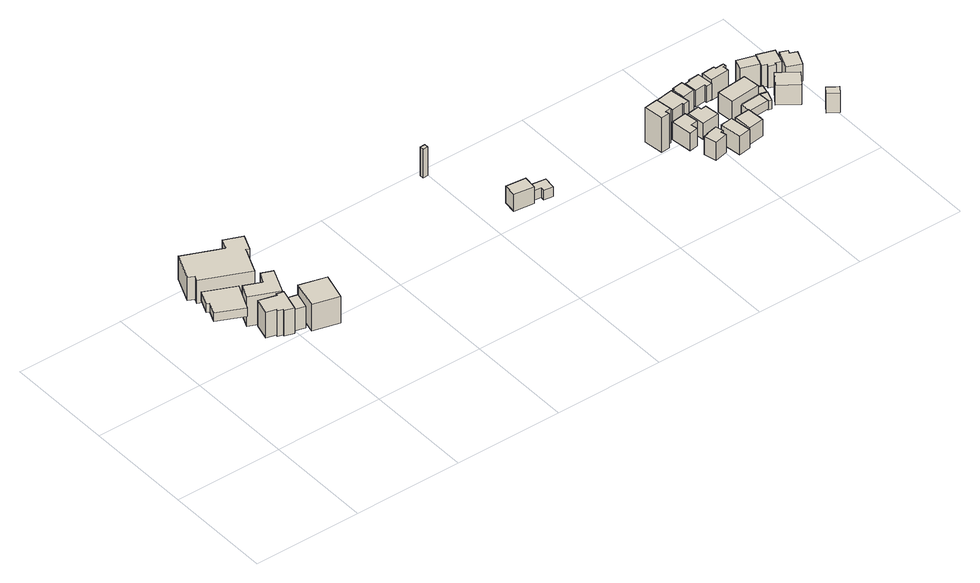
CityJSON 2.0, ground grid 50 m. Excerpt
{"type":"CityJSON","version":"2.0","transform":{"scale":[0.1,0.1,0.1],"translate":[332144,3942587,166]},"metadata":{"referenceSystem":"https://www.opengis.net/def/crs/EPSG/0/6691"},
"CityObjects":{
"building1":{"type":"Building","attributes":{"usage":"411","measuredHeight":14.2,"storeysAboveGround":2,"BuildingIDAttribute.prefecture":"14","BuildingIDAttribute.city":"14151","BuildingDetailAttribute.totalFloorArea":149.81,"BuildingDetailAttribute.buildingFootprintArea":74.9,"BuildingDetailAttribute.buildingStructureType":"601","BuildingDetailAttribute.buildingStructureOrgType":"1","BuildingDetailAttribute.orgUsage":"10","BuildingDetailAttribute.surveyYear":2015,"BuildingLandSlideRiskAttribute.description":"1","BuildingLandSlideRiskAttribute.areaType":"1"},"geometry":[{"type":"Solid","lod":"1","boundaries":[[[[0,1,2,3,4,5,6,7,8,9]],[[8,10,11,9]],[[7,12,10,8]],[[6,13,12,7]],[[5,14,13,6]],[[4,15,14,5]],[[3,16,15,4]],[[2,17,16,3]],[[1,18,17,2]],[[0,19,18,1]],[[9,11,19,0]],[[10,12,13,14,15,16,17,18,19,11]]]]}]},
"building2":{"type":"Building","attributes":{"measuredHeight":5.1,"BuildingIDAttribute.prefecture":"14","BuildingIDAttribute.city":"14151","BuildingDetailAttribute.surveyYear":2015,"BuildingLandSlideRiskAttribute.description":"1","BuildingLandSlideRiskAttribute.areaType":"1"},"geometry":[{"type":"Solid","lod":"1","boundaries":[[[[20,21,22,23,24,25]],[[24,26,27,25]],[[23,28,26,24]],[[22,29,28,23]],[[21,30,29,22]],[[20,31,30,21]],[[25,27,31,20]],[[26,28,29,30,31,27]]]]}]},
"building3":{"type":"Building","attributes":{"measuredHeight":13.8,"BuildingIDAttribute.prefecture":"14","BuildingIDAttribute.city":"14151","BuildingDetailAttribute.surveyYear":2015,"BuildingLandSlideRiskAttribute.description":"1","BuildingLandSlideRiskAttribute.areaType":"1"},"geometry":[{"type":"Solid","lod":"1","boundaries":[[[[32,33,34,35]],[[34,36,37,35]],[[33,38,36,34]],[[32,39,38,33]],[[35,37,39,32]],[[36,38,39,37]]]]}]},
"building4":{"type":"Building","attributes":{"usage":"413","measuredHeight":13.8,"storeysAboveGround":2,"BuildingIDAttribute.prefecture":"14","BuildingIDAttribute.city":"14151","BuildingDetailAttribute.totalFloorArea":240.65,"BuildingDetailAttribute.buildingFootprintArea":120.33,"BuildingDetailAttribute.buildingStructureType":"610","BuildingDetailAttribute.buildingStructureOrgType":"2","BuildingDetailAttribute.orgUsage":"30","BuildingDetailAttribute.surveyYear":2015,"BuildingLandSlideRiskAttribute.description":"1","BuildingLandSlideRiskAttribute.areaType":"1"},"geometry":[{"type":"Solid","lod":"1","boundaries":[[[[40,41,42,43]],[[42,44,45,43]],[[41,46,44,42]],[[40,47,46,41]],[[43,45,47,40]],[[44,46,47,45]]]]}]},
"building5":{"type":"Building","attributes":{"measuredHeight":26.7,"BuildingIDAttribute.prefecture":"14","BuildingIDAttribute.city":"14151","BuildingDetailAttribute.surveyYear":2015,"BuildingLandSlideRiskAttribute.description":"1","BuildingLandSlideRiskAttribute.areaType":"1"},"geometry":[{"type":"Solid","lod":"1","boundaries":[[[[48,49,50,51,52,53]],[[52,54,55,53]],[[51,56,54,52]],[[50,57,56,51]],[[49,58,57,50]],[[48,59,58,49]],[[53,55,59,48]],[[54,56,57,58,59,55]]]]}]},
"building6":{"type":"Building","attributes":{"measuredHeight":12.9,"BuildingIDAttribute.prefecture":"14","BuildingIDAttribute.city":"14151","BuildingDetailAttribute.surveyYear":2015,"BuildingLandSlideRiskAttribute.description":"1","BuildingLandSlideRiskAttribute.areaType":"1"},"geometry":[{"type":"Solid","lod":"1","boundaries":[[[[60,61,62,63,64,65,66,67,68,69]],[[68,70,71,69]],[[67,72,70,68]],[[66,73,72,67]],[[65,74,73,66]],[[64,75,74,65]],[[63,76,75,64]],[[62,77,76,63]],[[61,78,77,62]],[[60,79,78,61]],[[69,71,79,60]],[[70,72,73,74,75,76,77,78,79,71]]]]}]},
"building7":{"type":"Building","attributes":{"usage":"411","measuredHeight":9.3,"storeysAboveGround":1,"BuildingIDAttribute.prefecture":"14","BuildingIDAttribute.city":"14151","BuildingDetailAttribute.totalFloorArea":48.18,"BuildingDetailAttribute.buildingFootprintArea":48.18,"BuildingDetailAttribute.buildingStructureType":"601","BuildingDetailAttribute.buildingStructureOrgType":"1","BuildingDetailAttribute.orgUsage":"10","BuildingDetailAttribute.surveyYear":2015,"BuildingLandSlideRiskAttribute.description":"1","BuildingLandSlideRiskAttribute.areaType":"1"},"geometry":[{"type":"Solid","lod":"1","boundaries":[[[[80,81,82,83]],[[82,84,85,83]],[[81,86,84,82]],[[80,87,86,81]],[[83,85,87,80]],[[84,86,87,85]]]]}]},
"building8":{"type":"Building","attributes":{"usage":"411","measuredHeight":8,"storeysAboveGround":1,"BuildingIDAttribute.prefecture":"14","BuildingIDAttribute.city":"14151","BuildingDetailAttribute.totalFloorArea":34.33,"BuildingDetailAttribute.buildingFootprintArea":34.33,"BuildingDetailAttribute.buildingStructureType":"601","BuildingDetailAttribute.buildingStructureOrgType":"1","BuildingDetailAttribute.orgUsage":"10","BuildingDetailAttribute.surveyYear":2015,"BuildingLandSlideRiskAttribute.description":"1","BuildingLandSlideRiskAttribute.areaType":"1"},"geometry":[{"type":"Solid","lod":"1","boundaries":[[[[88,89,90,91,92,93]],[[92,94,95,93]],[[91,96,94,92]],[[90,97,96,91]],[[89,98,97,90]],[[88,99,98,89]],[[93,95,99,88]],[[94,96,97,98,99,95]]]]}]},
"building9":{"type":"Building","attributes":{"measuredHeight":14.8,"BuildingIDAttribute.prefecture":"14","BuildingIDAttribute.city":"14151","BuildingDetailAttribute.surveyYear":2015,"BuildingLandSlideRiskAttribute.description":"1","BuildingLandSlideRiskAttribute.areaType":"1"},"geometry":[{"type":"Solid","lod":"1","boundaries":[[[[100,101,102,103]],[[102,104,105,103]],[[101,106,104,102]],[[100,107,106,101]],[[103,105,107,100]],[[104,106,107,105]]]]}]},
"building10":{"type":"Building","attributes":{"usage":"411","measuredHeight":10.7,"storeysAboveGround":2,"BuildingIDAttribute.prefecture":"14","BuildingIDAttribute.city":"14151","BuildingDetailAttribute.totalFloorArea":72.1,"BuildingDetailAttribute.buildingFootprintArea":36.05,"BuildingDetailAttribute.buildingStructureType":"601","BuildingDetailAttribute.buildingStructureOrgType":"1","BuildingDetailAttribute.orgUsage":"10","BuildingDetailAttribute.surveyYear":2015,"BuildingLandSlideRiskAttribute.description":"1","BuildingLandSlideRiskAttribute.areaType":"1"},"geometry":[{"type":"Solid","lod":"1","boundaries":[[[[108,109,110,111,112,113,114,115]],[[114,116,117,115]],[[113,118,116,114]],[[112,119,118,113]],[[111,120,119,112]],[[110,121,120,111]],[[109,122,121,110]],[[108,123,122,109]],[[115,117,123,108]],[[116,118,119,120,121,122,123,117]]]]}]},
"building11":{"type":"Building","attributes":{"usage":"411","measuredHeight":9.3,"storeysAboveGround":2,"BuildingIDAttribute.prefecture":"14","BuildingIDAttribute.city":"14151","BuildingDetailAttribute.totalFloorArea":100.6,"BuildingDetailAttribute.buildingFootprintArea":50.3,"BuildingDetailAttribute.buildingStructureType":"601","BuildingDetailAttribute.buildingStructureOrgType":"1","BuildingDetailAttribute.orgUsage":"10","BuildingDetailAttribute.surveyYear":2015,"BuildingLandSlideRiskAttribute.description":"1","BuildingLandSlideRiskAttribute.areaType":"1"},"geometry":[{"type":"Solid","lod":"1","boundaries":[[[[124,125,126,127,128,129]],[[128,130,131,129]],[[127,132,130,128]],[[126,133,132,127]],[[125,134,133,126]],[[124,135,134,125]],[[129,131,135,124]],[[130,132,133,134,135,131]]]]}]},
"building12":{"type":"Building","attributes":{"usage":"411","measuredHeight":19.7,"storeysAboveGround":3,"BuildingIDAttribute.prefecture":"14","BuildingIDAttribute.city":"14151","BuildingDetailAttribute.totalFloorArea":131.43,"BuildingDetailAttribute.buildingFootprintArea":43.81,"BuildingDetailAttribute.buildingStructureType":"601","BuildingDetailAttribute.buildingStructureOrgType":"1","BuildingDetailAttribute.orgUsage":"10","BuildingDetailAttribute.surveyYear":2015,"BuildingLandSlideRiskAttribute.description":"1","BuildingLandSlideRiskAttribute.areaType":"1"},"geometry":[{"type":"Solid","lod":"1","boundaries":[[[[136,137,138,139,140,141]],[[140,142,143,141]],[[139,144,142,140]],[[138,145,144,139]],[[137,146,145,138]],[[136,147,146,137]],[[141,143,147,136]],[[142,144,145,146,147,143]]]]}]},
"building13":{"type":"Building","attributes":{"usage":"411","measuredHeight":10,"storeysAboveGround":2,"BuildingIDAttribute.prefecture":"14","BuildingIDAttribute.city":"14151","BuildingDetailAttribute.totalFloorArea":96.77,"BuildingDetailAttribute.buildingFootprintArea":48.39,"BuildingDetailAttribute.buildingStructureType":"601","BuildingDetailAttribute.buildingStructureOrgType":"1","BuildingDetailAttribute.orgUsage":"10","BuildingDetailAttribute.surveyYear":2015,"BuildingLandSlideRiskAttribute.description":"1","BuildingLandSlideRiskAttribute.areaType":"1"},"geometry":[{"type":"Solid","lod":"1","boundaries":[[[[148,149,150,151]],[[150,152,153,151]],[[149,154,152,150]],[[148,155,154,149]],[[151,153,155,148]],[[152,154,155,153]]]]}]},
"building14":{"type":"Building","attributes":{"usage":"411","measuredHeight":9.2,"storeysAboveGround":2,"BuildingIDAttribute.prefecture":"14","BuildingIDAttribute.city":"14151","BuildingDetailAttribute.totalFloorArea":108.25,"BuildingDetailAttribute.buildingFootprintArea":54.12,"BuildingDetailAttribute.buildingStructureType":"601","BuildingDetailAttribute.buildingStructureOrgType":"1","BuildingDetailAttribute.orgUsage":"10","BuildingDetailAttribute.surveyYear":2015,"BuildingLandSlideRiskAttribute.description":"1","BuildingLandSlideRiskAttribute.areaType":"1"},"geometry":[{"type":"Solid","lod":"1","boundaries":[[[[156,157,158,159,160,161]],[[160,162,163,161]],[[159,164,162,160]],[[158,165,164,159]],[[157,166,165,158]],[[156,167,166,157]],[[161,163,167,156]],[[162,164,165,166,167,163]]]]}]},
"building15":{"type":"Building","attributes":{"usage":"411","measuredHeight":14.6,"storeysAboveGround":2,"BuildingIDAttribute.prefecture":"14","BuildingIDAttribute.city":"14151","BuildingDetailAttribute.totalFloorArea":120.77,"BuildingDetailAttribute.buildingFootprintArea":60.38,"BuildingDetailAttribute.buildingStructureType":"601","BuildingDetailAttribute.buildingStructureOrgType":"1","BuildingDetailAttribute.orgUsage":"10","BuildingDetailAttribute.surveyYear":2015,"BuildingLandSlideRiskAttribute.description":"1","BuildingLandSlideRiskAttribute.areaType":"1"},"geometry":[{"type":"Solid","lod":"1","boundaries":[[[[168,169,170,171,172,173]],[[172,174,175,173]],[[171,176,174,172]],[[170,177,176,171]],[[169,178,177,170]],[[168,179,178,169]],[[173,175,179,168]],[[174,176,177,178,179,175]]]]}]},
"building16":{"type":"Building","attributes":{"usage":"411","measuredHeight":9.6,"storeysAboveGround":2,"BuildingIDAttribute.prefecture":"14","BuildingIDAttribute.city":"14151","BuildingDetailAttribute.totalFloorArea":108.65,"BuildingDetailAttribute.buildingFootprintArea":54.33,"BuildingDetailAttribute.buildingStructureType":"601","BuildingDetailAttribute.buildingStructureOrgType":"1","BuildingDetailAttribute.orgUsage":"10","BuildingDetailAttribute.surveyYear":2015,"BuildingLandSlideRiskAttribute.description":"1","BuildingLandSlideRiskAttribute.areaType":"1"},"geometry":[{"type":"Solid","lod":"1","boundaries":[[[[180,181,182,183]],[[182,184,185,183]],[[181,186,184,182]],[[180,187,186,181]],[[183,185,187,180]],[[184,186,187,185]]]]}]},
"building17":{"type":"Building","attributes":{"usage":"411","measuredHeight":10.1,"storeysAboveGround":2,"BuildingIDAttribute.prefecture":"14","BuildingIDAttribute.city":"14151","BuildingDetailAttribute.totalFloorArea":62.57,"BuildingDetailAttribute.buildingFootprintArea":31.29,"BuildingDetailAttribute.buildingStructureType":"601","BuildingDetailAttribute.buildingStructureOrgType":"1","BuildingDetailAttribute.orgUsage":"10","BuildingDetailAttribute.surveyYear":2015,"BuildingLandSlideRiskAttribute.description":"1","BuildingLandSlideRiskAttribute.areaType":"1"},"geometry":[{"type":"Solid","lod":"1","boundaries":[[[[188,189,190,191,192,193]],[[192,194,195,193]],[[191,196,194,192]],[[190,197,196,191]],[[189,198,197,190]],[[188,199,198,189]],[[193,195,199,188]],[[194,196,197,198,199,195]]]]}]},
"building18":{"type":"Building","attributes":{"measuredHeight":3.7,"BuildingIDAttribute.prefecture":"14","BuildingIDAttribute.city":"14151","BuildingDetailAttribute.surveyYear":2015},"geometry":[{"type":"Solid","lod":"1","boundaries":[[[[200,201,202,203]],[[202,204,205,203]],[[201,206,204,202]],[[200,207,206,201]],[[203,205,207,200]],[[204,206,207,205]]]]}]},
"building19":{"type":"Building","attributes":{"usage":"411","measuredHeight":9.3,"storeysAboveGround":2,"BuildingIDAttribute.prefecture":"14","BuildingIDAttribute.city":"14151","BuildingDetailAttribute.totalFloorArea":84.1,"BuildingDetailAttribute.buildingFootprintArea":42.05,"BuildingDetailAttribute.buildingStructureType":"601","BuildingDetailAttribute.buildingStructureOrgType":"1","BuildingDetailAttribute.orgUsage":"10","BuildingDetailAttribute.surveyYear":2015,"BuildingLandSlideRiskAttribute.description":"1","BuildingLandSlideRiskAttribute.areaType":"1"},"geometry":[{"type":"Solid","lod":"1","boundaries":[[[[208,209,210,211,212,213,214,215]],[[214,216,217,215]],[[213,218,216,214]],[[212,219,218,213]],[[211,220,219,212]],[[210,221,220,211]],[[209,222,221,210]],[[208,223,222,209]],[[215,217,223,208]],[[216,218,219,220,221,222,223,217]]]]}]},
"building20":{"type":"Building","attributes":{"usage":"411","measuredHeight":11.3,"storeysAboveGround":2,"BuildingIDAttribute.prefecture":"14","BuildingIDAttribute.city":"14151","BuildingDetailAttribute.totalFloorArea":198.11,"BuildingDetailAttribute.buildingFootprintArea":99.06,"BuildingDetailAttribute.buildingStructureType":"601","BuildingDetailAttribute.buildingStructureOrgType":"1","BuildingDetailAttribute.orgUsage":"10","BuildingDetailAttribute.surveyYear":2015,"BuildingLandSlideRiskAttribute.description":"1","BuildingLandSlideRiskAttribute.areaType":"1"},"geometry":[{"type":"Solid","lod":"1","boundaries":[[[[224,225,226,227]],[[226,228,229,227]],[[225,230,228,226]],[[224,231,230,225]],[[227,229,231,224]],[[228,230,231,229]]]]}]},
"building21":{"type":"Building","attributes":{"measuredHeight":5,"BuildingIDAttribute.prefecture":"14","BuildingIDAttribute.city":"14151","BuildingDetailAttribute.surveyYear":2015},"geometry":[{"type":"Solid","lod":"1","boundaries":[[[[232,233,234,235]],[[234,236,237,235]],[[233,238,236,234]],[[232,239,238,233]],[[235,237,239,232]],[[236,238,239,237]]]]}]},
"building22":{"type":"Building","attributes":{"usage":"411","measuredHeight":11.1,"storeysAboveGround":2,"BuildingIDAttribute.prefecture":"14","BuildingIDAttribute.city":"14151","BuildingDetailAttribute.totalFloorArea":72.68,"BuildingDetailAttribute.buildingFootprintArea":36.34,"BuildingDetailAttribute.buildingStructureType":"601","BuildingDetailAttribute.buildingStructureOrgType":"1","BuildingDetailAttribute.orgUsage":"10","BuildingDetailAttribute.surveyYear":2015,"BuildingLandSlideRiskAttribute.description":"1","BuildingLandSlideRiskAttribute.areaType":"1"},"geometry":[{"type":"Solid","lod":"1","boundaries":[[[[240,241,242,243,244,245,246,247]],[[246,248,249,247]],[[245,250,248,246]],[[244,251,250,245]],[[243,252,251,244]],[[242,253,252,243]],[[241,254,253,242]],[[240,255,254,241]],[[247,249,255,240]],[[248,250,251,252,253,254,255,249]]]]}]},
"building23":{"type":"Building","attributes":{"measuredHeight":5,"BuildingIDAttribute.prefecture":"14","BuildingIDAttribute.city":"14151","BuildingDetailAttribute.surveyYear":2015},"geometry":[{"type":"Solid","lod":"1","boundaries":[[[[256,257,258,259,260]],[[259,261,262,260]],[[258,263,261,259]],[[257,264,263,258]],[[256,265,264,257]],[[260,262,265,256]],[[261,263,264,265,262]]]]}]},
"building24":{"type":"Building","attributes":{"measuredHeight":4.9,"BuildingIDAttribute.prefecture":"14","BuildingIDAttribute.city":"14151","BuildingDetailAttribute.surveyYear":2015},"geometry":[{"type":"Solid","lod":"1","boundaries":[[[[266,267,268,269]],[[268,270,271,269]],[[267,272,270,268]],[[266,273,272,267]],[[269,271,273,266]],[[270,272,273,271]]]]}]},
"building25":{"type":"Building","attributes":{"usage":"411","measuredHeight":10.9,"storeysAboveGround":2,"BuildingIDAttribute.prefecture":"14","BuildingIDAttribute.city":"14151","BuildingDetailAttribute.totalFloorArea":136.12,"BuildingDetailAttribute.buildingFootprintArea":68.06,"BuildingDetailAttribute.buildingStructureType":"610","BuildingDetailAttribute.buildingStructureOrgType":"2","BuildingDetailAttribute.orgUsage":"10","BuildingDetailAttribute.surveyYear":2015},"geometry":[{"type":"Solid","lod":"1","boundaries":[[[[274,275,276,277]],[[276,278,279,277]],[[275,280,278,276]],[[274,281,280,275]],[[277,279,281,274]],[[278,280,281,279]]]]}]},
"building26":{"type":"Building","attributes":{"usage":"411","measuredHeight":11.5,"storeysAboveGround":2,"BuildingIDAttribute.prefecture":"14","BuildingIDAttribute.city":"14151","BuildingDetailAttribute.totalFloorArea":74.78,"BuildingDetailAttribute.buildingFootprintArea":37.39,"BuildingDetailAttribute.buildingStructureType":"601","BuildingDetailAttribute.buildingStructureOrgType":"1","BuildingDetailAttribute.orgUsage":"10","BuildingDetailAttribute.surveyYear":2015,"BuildingLandSlideRiskAttribute.description":"1","BuildingLandSlideRiskAttribute.areaType":"1"},"geometry":[{"type":"Solid","lod":"1","boundaries":[[[[282,283,284,285]],[[284,286,287,285]],[[283,288,286,284]],[[282,289,288,283]],[[285,287,289,282]],[[286,288,289,287]]]]}]},
"building27":{"type":"Building","attributes":{"usage":"411","measuredHeight":13.6,"storeysAboveGround":2,"BuildingIDAttribute.prefecture":"14","BuildingIDAttribute.city":"14151","BuildingDetailAttribute.totalFloorArea":76.89,"BuildingDetailAttribute.buildingFootprintArea":38.45,"BuildingDetailAttribute.buildingStructureType":"601","BuildingDetailAttribute.buildingStructureOrgType":"1","BuildingDetailAttribute.orgUsage":"10","BuildingDetailAttribute.surveyYear":2015,"BuildingLandSlideRiskAttribute.description":"1","BuildingLandSlideRiskAttribute.areaType":"1"},"geometry":[{"type":"Solid","lod":"1","boundaries":[[[[290,291,292,293,294,295,296,297]],[[296,298,299,297]],[[295,300,298,296]],[[294,301,300,295]],[[293,302,301,294]],[[292,303,302,293]],[[291,304,303,292]],[[290,305,304,291]],[[297,299,305,290]],[[298,300,301,302,303,304,305,299]]]]}]},
"building28":{"type":"Building","attributes":{"measuredHeight":10.1,"BuildingIDAttribute.prefecture":"14","BuildingIDAttribute.city":"14151","BuildingDetailAttribute.surveyYear":2015},"geometry":[{"type":"Solid","lod":"1","boundaries":[[[[306,307,308,309]],[[308,310,311,309]],[[307,312,310,308]],[[306,313,312,307]],[[309,311,313,306]],[[310,312,313,311]]]]}]},
"building29":{"type":"Building","attributes":{"usage":"411","measuredHeight":9.2,"storeysAboveGround":2,"BuildingIDAttribute.prefecture":"14","BuildingIDAttribute.city":"14151","BuildingDetailAttribute.totalFloorArea":100.56,"BuildingDetailAttribute.buildingFootprintArea":50.28,"BuildingDetailAttribute.buildingStructureType":"601","BuildingDetailAttribute.buildingStructureOrgType":"1","BuildingDetailAttribute.orgUsage":"10","BuildingDetailAttribute.surveyYear":2015,"BuildingLandSlideRiskAttribute.description":"1","BuildingLandSlideRiskAttribute.areaType":"1"},"geometry":[{"type":"Solid","lod":"1","boundaries":[[[[314,315,316,317,318,319]],[[318,320,321,319]],[[317,322,320,318]],[[316,323,322,317]],[[315,324,323,316]],[[314,325,324,315]],[[319,321,325,314]],[[320,322,323,324,325,321]]]]}]}
},
"vertices":[
[143,79,468],[101,91,468],[103,98,468],[78,105,468],[81,114,468],[37,126,468],[58,204,468],[138,182,468],[141,192,468],[172,183,468],[141,192,597],[172,183,597],[138,182,597],[58,204,597],[37,126,597],[81,114,597],[78,105,597],[103,98,597],[101,91,597],[143,79,597],
[125,355,384],[2,411,384],[27,466,384],[13,473,384],[45,544,384],[183,482,384],[45,544,427],[183,482,427],[13,473,427],[27,466,427],[2,411,427],[125,355,427],
[207,88,457],[159,101,457],[179,176,457],[227,164,457],[179,176,566],[227,164,566],[159,101,566],[207,88,566],
[227,164,481],[349,132,481],[315,4,481],[194,36,481],[315,4,615],[194,36,615],[349,132,615],[227,164,615],
[163,435,318],[242,401,318],[265,452,318],[317,430,318],[266,312,318],[134,369,318],[266,312,469],[134,369,469],[317,430,469],[265,452,469],[242,401,469],[163,435,469],
[355,667,355],[323,592,355],[309,598,355],[255,474,355],[41,566,355],[52,591,355],[22,604,355],[76,730,355],[253,654,355],[274,701,355],[253,654,471],[274,701,471],[76,730,471],[22,604,471],[52,591,471],[41,566,471],[255,474,471],[309,598,471],[323,592,471],[355,667,471],
[1244,143,526],[1336,133,526],[1329,71,526],[1237,82,526],[1329,71,611],[1237,82,611],[1336,133,611],[1244,143,611],
[1417,61,524],[1373,67,524],[1376,85,524],[1346,89,524],[1351,129,524],[1425,119,524],[1351,129,571],[1425,119,571],[1346,89,571],[1376,85,571],[1373,67,571],[1417,61,571],
[1476,979,3],[1500,979,3],[1500,960,3],[1476,960,3],[1500,960,149],[1476,960,149],[1500,979,149],[1476,979,149],
[2205,110,302],[2228,115,302],[2226,118,302],[2278,129,302],[2288,93,302],[2275,90,302],[2280,66,302],[2219,51,302],[2280,66,393],[2219,51,393],[2275,90,393],[2288,93,393],[2278,129,393],[2226,118,393],[2228,115,393],[2205,110,393],
[2255,294,277],[2264,229,277],[2231,225,277],[2236,192,277],[2195,186,277],[2183,284,277],[2195,186,365],[2183,284,365],[2236,192,365],[2231,225,365],[2264,229,365],[2255,294,365],
[2227,437,180],[2237,362,180],[2211,359,180],[2213,342,180],[2174,338,180],[2162,429,180],[2174,338,355],[2162,429,355],[2213,342,355],[2211,359,355],[2237,362,355],[2227,437,355],
[2305,128,296],[2361,135,296],[2374,36,296],[2317,28,296],[2374,36,390],[2317,28,390],[2361,135,390],[2305,128,390],
[2322,296,281],[2323,279,281],[2348,282,281],[2357,214,281],[2275,204,281],[2265,288,281],[2275,204,363],[2265,288,363],[2357,214,363],[2348,282,363],[2323,279,363],[2322,296,363],
[2300,361,209],[2299,369,209],[2246,360,209],[2233,446,209],[2315,458,209],[2329,365,209],[2315,458,344],[2329,365,344],[2233,446,344],[2246,360,344],[2299,369,344],[2300,361,344],
[2388,55,296],[2382,139,296],[2454,145,296],[2460,62,296],[2454,145,380],[2460,62,380],[2382,139,380],[2388,55,380],
[2386,404,247],[2329,397,247],[2322,456,247],[2329,457,247],[2328,464,247],[2378,470,247],[2328,464,345],[2378,470,345],[2329,457,345],[2322,456,345],[2329,397,345],[2386,404,345],
[2459,173,297],[2491,178,297],[2498,125,297],[2467,121,297],[2498,125,330],[2467,121,330],[2491,178,330],[2459,173,330],
[2444,398,256],[2443,408,256],[2395,403,256],[2388,463,256],[2414,465,256],[2413,470,256],[2464,475,256],[2472,400,256],[2464,475,339],[2472,400,339],[2413,470,339],[2414,465,339],[2388,463,339],[2395,403,339],[2443,408,339],[2444,398,339],
[2570,319,276],[2578,241,276],[2437,227,276],[2429,305,276],[2437,227,376],[2429,305,376],[2578,241,376],[2570,319,376],
[2581,238,289],[2584,187,289],[2489,181,289],[2486,231,289],[2489,181,333],[2486,231,333],[2584,187,333],[2581,238,333],
[2477,412,242],[2474,463,242],[2535,467,242],[2536,457,242],[2575,459,242],[2576,446,242],[2565,445,242],[2566,417,242],[2565,445,346],[2566,417,346],[2576,446,346],[2575,459,346],[2536,457,346],[2535,467,346],[2474,463,346],[2477,412,346],
[2600,184,284],[2584,187,284],[2581,238,284],[2580,244,284],[2618,234,284],[2580,244,328],[2618,234,328],[2581,238,328],[2584,187,328],[2600,184,328],
[2588,250,278],[2598,289,278],[2630,281,278],[2621,242,278],[2630,281,323],[2621,242,323],[2598,289,323],[2588,250,323],
[2678,268,275],[2762,206,275],[2716,142,275],[2631,203,275],[2716,142,375],[2631,203,375],[2762,206,375],[2678,268,375],
[2628,447,235],[2707,423,235],[2690,370,235],[2611,396,235],[2690,370,345],[2611,396,345],[2707,423,345],[2628,447,345],
[2710,425,235],[2787,400,235],[2764,329,235],[2738,337,235],[2735,329,235],[2704,339,235],[2708,351,235],[2688,358,235],[2708,351,346],[2688,358,346],[2704,339,346],[2735,329,346],[2738,337,346],[2764,329,346],[2787,400,346],[2710,425,346],
[2881,111,203],[2857,77,203],[2813,109,203],[2837,143,203],[2813,109,301],[2837,143,301],[2857,77,301],[2881,111,301],
[2830,371,254],[2823,356,254],[2853,343,254],[2823,271,254],[2758,298,254],[2795,385,254],[2758,298,342],[2795,385,342],[2823,271,342],[2853,343,342],[2823,356,342],[2830,371,342]
]}
